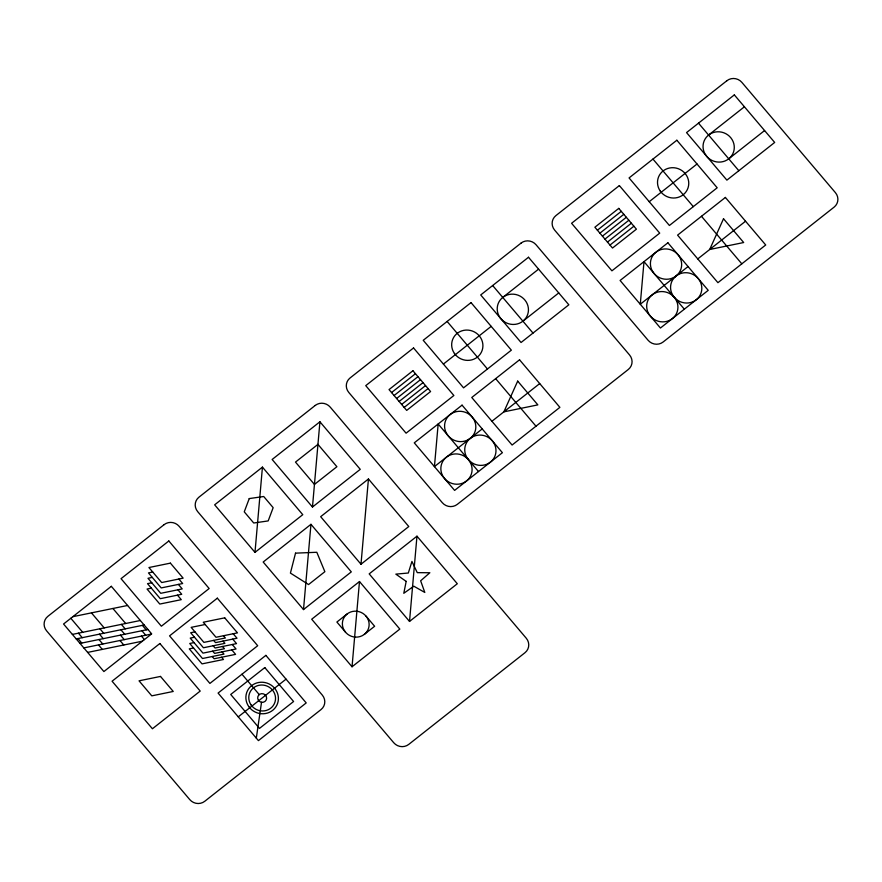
<?xml version="1.0" encoding="UTF-8"?>
<svg xmlns="http://www.w3.org/2000/svg" width="882" height="882" viewBox="0 0 882 882"><rect width="100%" height="100%" fill="white"/><g stroke="black" fill="none" stroke-linecap="round" stroke-linejoin="round"><path stroke-width="1.32" d="M254.986 552.375L262.439 467.129L214.657 504.824L254.986 552.375L302.769 514.68L262.439 467.129M303.507 609.572L310.96 524.327L263.178 562.021L303.507 609.572L351.301 571.878L310.96 524.327M312.471 507.029L319.923 421.783L272.141 459.478L312.471 507.029L360.253 469.334L319.923 421.783M352.039 666.77L359.481 581.536L311.699 619.23L352.039 666.77L399.822 629.087L359.481 581.536M360.992 564.226L368.444 478.992L320.662 516.687L360.992 564.226L408.785 526.532L368.444 478.992M409.524 621.435L416.966 536.19L369.183 573.884L409.524 621.435L457.306 583.741L416.966 536.19M256.309 738.135L261.524 702.281M502.751 297.41L538.582 269.142M708.577 135.056L744.419 106.777M391.564 392.556L415.455 373.714M597.39 230.202L621.281 211.349M394.078 395.533L417.969 376.691M599.914 233.168L623.806 214.326M396.602 398.499L420.493 379.657M602.439 236.144L626.33 217.292M443.403 364.068L491.186 326.373M649.229 201.702L697.023 164.008M399.127 401.475L423.018 382.634M604.953 239.11L628.844 220.268M401.641 404.452L425.532 385.599M607.477 242.087L631.369 223.234M404.165 407.418L428.057 388.576M610.002 245.053L633.893 226.211M522.916 321.191L558.758 292.923M728.753 158.826L764.584 130.558M482.222 428.917L434.44 466.611L438.167 423.988L478.496 471.539M491.924 421.265L539.707 383.582M688.059 266.551L640.277 304.246L644.003 261.634L684.333 309.174M697.761 258.911L745.544 221.217M347.122 613.971L336.891 622.042L345.535 632.218M238.261 716.846L286.044 679.151M364.398 634.334L374.63 626.264L365.986 616.088M152.751 572.032L148.463 572.903L161.208 587.93L182.673 583.531L178.859 579.033M152.277 577.401L147.989 578.283L160.733 593.31L182.21 588.911L178.396 584.413M151.803 582.782L147.526 583.652L160.27 598.68L181.736 594.281L177.921 589.782M151.34 588.151L147.051 589.033L159.796 604.06L181.273 599.661L177.458 595.163M72.842 616.683L127.592 605.471M72.379 634.412L140.337 620.498M76.194 638.91L144.152 624.996M80.008 643.408L147.967 629.494M83.823 647.906L151.428 634.059M205.164 624.489L191.151 627.356L203.896 642.383L225.373 637.984L223.466 635.735M87.649 652.404L142.388 641.192M194.966 631.854L190.677 632.736L203.433 647.763L224.899 643.364L222.992 641.115M194.503 637.234L190.214 638.105L202.959 653.132L224.425 648.733L222.518 646.484M194.029 642.603L189.74 643.485L202.485 658.512L223.962 654.113L222.055 651.864M193.555 647.983L189.277 648.865L202.022 663.881L223.488 659.493L221.58 657.244M698.5 123.16L738.829 170.711M652.956 159.08L693.296 206.631M701.477 216.288L741.817 263.828M492.663 285.525L533.004 333.076M447.119 321.445L487.459 368.996M495.651 378.654L535.98 426.193M233.19 633.739L237.004 638.237L215.528 642.636L213.62 640.387M232.716 639.119L236.53 643.617L215.065 648.016L213.146 645.767M232.242 644.499L236.056 648.998L214.591 653.397L212.683 651.148M231.779 649.869L235.593 654.367L214.117 658.766L212.209 656.517M241.977 674.223L259.253 694.586M142.377 625.36L146.191 629.858M141.914 630.729L145.728 635.227M141.44 636.109L144.405 639.604M112.918 608.481L125.663 623.497M121.374 624.379L125.189 628.877M120.911 629.759L124.726 634.257M120.437 635.128L124.252 639.626M119.974 640.508L123.789 645.007M91.441 612.869L104.197 627.896M99.909 628.778L103.723 633.276M99.434 634.147L103.249 638.645M98.971 639.527L102.786 644.025M98.497 644.907L102.312 649.406M70.825 618.271L82.721 632.295M78.432 633.177L82.246 637.675M77.969 638.546L81.783 643.044M406.183 581.392L403.791 593.288L413.801 586.199L424.804 592.439L420.648 580.797L429.843 572.749L417.263 572.65L411.938 561.437L408.322 573.013L395.842 574.138L406.183 581.392M295.525 553.146L290.421 573.091L308.557 584.557L324.863 571.69L316.814 552.275L295.525 553.146M249.242 498.584L244.259 511.836L253.729 523.004L268.183 520.92L273.166 507.668L263.696 496.5L249.242 498.584M517.679 381.112L503.876 411.85L537.844 404.882L517.679 381.112M723.516 218.747L709.701 249.485L743.68 242.528L723.516 218.747M164.14 524.636L47.871 616.342A10.694 10.242 22.8 0 0 46.603 630.839L189.773 799.61A10.694 10.242 22.8 0 0 204.756 801.286L321.026 709.569A10.694 10.242 22.8 0 0 322.294 695.082L179.123 526.3A10.694 10.242 22.8 0 0 164.14 524.636M315.238 405.444L198.968 497.161A10.694 10.242 22.8 0 0 197.7 511.648L393.747 742.743A10.694 10.242 22.8 0 0 408.719 744.419L524.988 652.702A10.694 10.242 22.8 0 0 526.256 638.215L330.221 407.12A10.694 10.242 22.8 0 0 315.238 405.444M521.075 243.079L350.066 377.97A10.694 10.242 22.8 0 0 348.798 392.457L442.312 502.696A10.694 10.242 22.8 0 0 457.284 504.372L628.293 369.481A10.694 10.242 22.8 0 0 629.561 354.983L536.047 244.755A10.694 10.242 22.8 0 0 521.075 243.079M726.9 80.714L555.903 215.605A10.694 10.242 22.8 0 0 554.635 230.103L648.149 340.331A10.694 10.242 22.8 0 0 663.121 342.007L834.129 207.116A10.694 10.242 22.8 0 0 835.397 192.629L741.883 82.39A10.694 10.242 22.8 0 0 726.9 80.714M111.341 586.321L63.559 624.015L103.889 671.555L151.682 633.871L111.341 586.321M168.826 540.975L121.043 578.669L161.373 626.22L209.155 588.526L168.826 540.975M413.537 347.949L365.743 385.643L406.084 433.183L453.866 395.5L413.537 347.949M471.021 302.603L423.228 340.298L463.568 387.848L511.351 350.154L471.021 302.603M528.505 257.257L480.712 294.952L521.053 342.503L568.835 304.808L528.505 257.257M619.362 185.584L571.58 223.278L611.921 270.829L659.703 233.135L619.362 185.584M676.847 140.238L629.064 177.932L669.405 225.483L717.187 187.789L676.847 140.238M734.331 94.892L686.549 132.587L726.889 180.137L774.672 142.443L734.331 94.892M317.95 444.385L295.492 462.091L314.444 484.427L336.891 466.721L317.95 444.385M412.93 370.738L389.039 389.59L406.69 410.395L430.581 391.542L412.93 370.738M618.767 208.384L594.876 227.225L612.516 248.029L636.407 229.177L618.767 208.384M159.863 643.518L112.08 681.213L152.421 728.764L200.203 691.069L159.863 643.518M217.347 598.172L169.565 635.867L209.905 683.418L257.687 645.723L217.347 598.172M462.058 405.147L414.275 442.841L454.605 490.392L502.398 452.698L462.058 405.147M519.542 359.801L471.76 397.495L512.089 445.046L559.883 407.352L519.542 359.801M667.894 242.782L620.101 280.476L660.442 328.027L708.224 290.332L667.894 242.782M725.379 197.436L677.585 235.13L717.926 282.681L765.708 244.987L725.379 197.436M265.868 655.37L218.086 693.065L258.426 740.615L306.208 702.921L265.868 655.37M264.809 667.586L230.72 694.476L259.495 728.4L293.585 701.51L264.809 667.586M170.402 563.135L148.926 567.534L161.682 582.55L183.147 578.151L170.402 563.135M224.723 617.841L203.257 622.24L216.002 637.267L237.467 632.868L224.723 617.841M160.502 676.428L139.036 680.827L151.781 695.854L173.247 691.455L160.502 676.428M705.809 155.188A15.733 15.071 22.8 0 0 732.799 153.832A15.733 15.071 22.8 0 0 717.375 131.793A15.733 15.071 22.8 0 0 705.809 155.188M653.176 272.34A15.733 15.071 22.8 0 0 680.165 270.995A15.733 15.071 22.8 0 0 664.741 248.945A15.733 15.071 22.8 0 0 653.176 272.34M673.341 296.12A15.733 15.071 22.8 0 0 700.33 294.764A15.733 15.071 22.8 0 0 684.917 272.714A15.733 15.071 22.8 0 0 673.341 296.12M649.45 314.962A15.733 15.071 22.8 0 0 676.439 313.617A15.733 15.071 22.8 0 0 661.015 291.567A15.733 15.071 22.8 0 0 649.45 314.962M660.276 191.107A15.733 15.071 22.8 0 0 687.265 189.762A15.733 15.071 22.8 0 0 671.841 167.712A15.733 15.071 22.8 0 0 660.276 191.107M499.984 317.553A15.733 15.071 22.8 0 0 526.962 316.197A15.733 15.071 22.8 0 0 511.549 294.158A15.733 15.071 22.8 0 0 499.984 317.553M447.339 434.705A15.733 15.071 22.8 0 0 474.329 433.36A15.733 15.071 22.8 0 0 458.905 411.31A15.733 15.071 22.8 0 0 447.339 434.705M467.515 458.486A15.733 15.071 22.8 0 0 494.493 457.13A15.733 15.071 22.8 0 0 479.08 435.08A15.733 15.071 22.8 0 0 467.515 458.486M443.624 477.327A15.733 15.071 22.8 0 0 470.602 475.971A15.733 15.071 22.8 0 0 455.189 453.932A15.733 15.071 22.8 0 0 443.624 477.327M454.439 353.473A15.733 15.071 22.8 0 0 481.429 352.116A15.733 15.071 22.8 0 0 466.005 330.077A15.733 15.071 22.8 0 0 454.439 353.473M258.47 700.363A4.509 4.322 22.8 0 0 266.199 699.977A4.509 4.322 22.8 0 0 261.778 693.649A4.509 4.322 22.8 0 0 258.47 700.363M248.779 706.581A16.361 15.667 22.8 0 0 276.849 705.17A16.361 15.667 22.8 0 0 260.807 682.238A16.361 15.667 22.8 0 0 248.779 706.581M251.15 705.06A13.473 12.899 22.8 0 0 274.258 703.902A13.473 12.899 22.8 0 0 261.05 685.027A13.473 12.899 22.8 0 0 251.15 705.06M344.752 631.214A13.473 12.899 22.8 0 0 367.86 630.057A13.473 12.899 22.8 0 0 354.663 611.182A13.473 12.899 22.8 0 0 344.752 631.214"/></g></svg>
